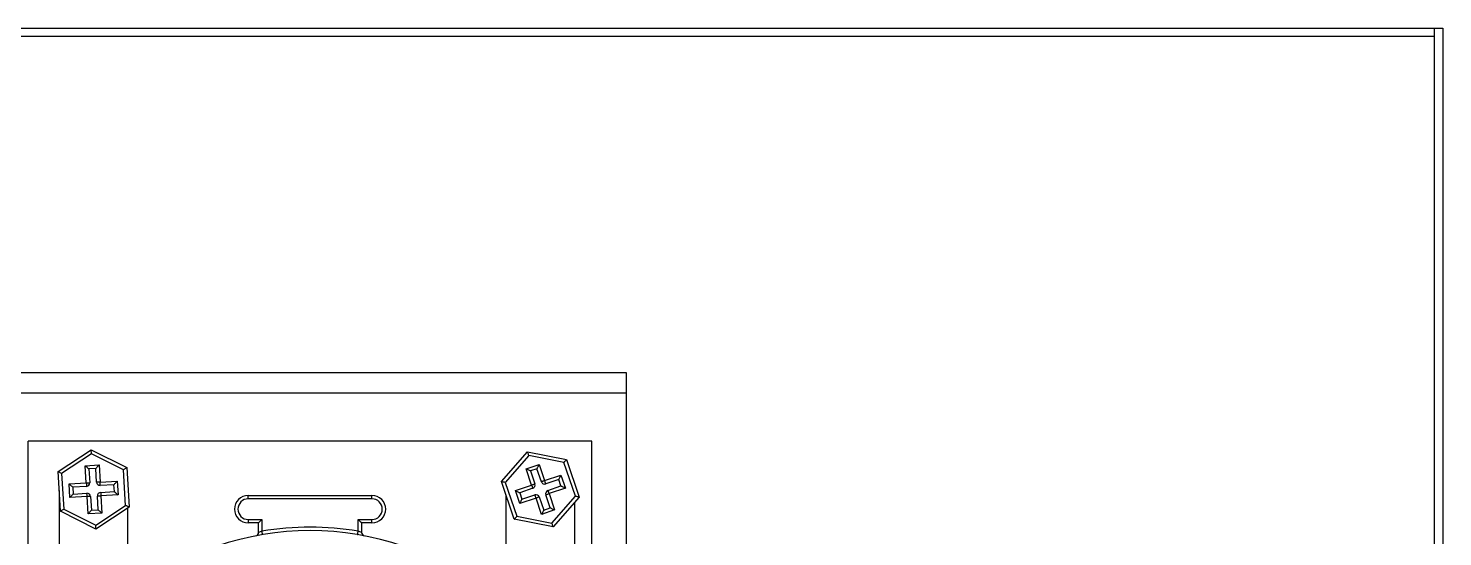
# Model space of a CAD drawing. Header units: millimetres. Extents: x 4754612 to 5801174, y 2368242 to 2777223.
# Drawn here: x 4996116.3 to 4996263.3, y 2613046.9 to 2613099.6 of the extents above; entities that cross this region are included whole.
import ezdxf

# ---------------------------------------------------------------- set-up
doc = ezdxf.new("R2010")
doc.units = ezdxf.units.MM
doc.header["$LTSCALE"] = 1000
doc.layers.add('(주)하나기공-LEADER', color=7, linetype='Continuous')

msp = doc.modelspace()

# ---------------------------------------------------------------- linework, layer by layer
at = {"layer": '(주)하나기공-LEADER', "color": 4}
msp.add_line((4996262.443, 2612974.621), (4996262.443, 2613099.621), dxfattribs=at)
at = {"layer": '(주)하나기공-LEADER', "color": 8, "linetype": 'ByBlock', "lineweight": -2}
for p, q in [((4996178.443, 2613061.764), (4995985.586, 2613061.764)), ((4996116.315, 2613046.05), (4996116.315, 2613056.764)), ((4996174.886, 2613056.764), (4996116.315, 2613056.764)), ((4996174.886, 2613046.05), (4996174.886, 2613056.764)), ((4996119.413, 2613053.611), (4996122.856, 2613055.881)), ((4996122.88, 2613055.469), (4996119.782, 2613053.426)), ((4996122.856, 2613055.881), (4996126.543, 2613054.035)), ((4996126.199, 2613053.808), (4996122.88, 2613055.469)), ((4996165.483, 2613052.564), (4996168.199, 2613055.668)), ((4996168.332, 2613055.277), (4996165.888, 2613052.484)), ((4996168.199, 2613055.668), (4996172.245, 2613054.868)), ((4996171.973, 2613054.558), (4996168.332, 2613055.277)), ((4996122.239, 2613054.217), (4996123.665, 2613054.302)), ((4996122.345, 2613052.435), (4996122.239, 2613054.217)), ((4996123.33, 2613053.925), (4996122.617, 2613053.882)), ((4996122.617, 2613053.882), (4996122.702, 2613052.456)), ((4996123.415, 2613052.498), (4996123.33, 2613053.925)), ((4996123.665, 2613054.302), (4996123.771, 2613052.52)), ((4996126.419, 2613050.103), (4996126.199, 2613053.808)), ((4996126.543, 2613054.035), (4996126.788, 2613049.918)), ((4996168.047, 2613053.9), (4996169.399, 2613054.361)), ((4996168.623, 2613052.21), (4996168.047, 2613053.9)), ((4996169.176, 2613053.908), (4996168.5, 2613053.677)), ((4996169.637, 2613052.556), (4996169.176, 2613053.908)), ((4996169.399, 2613054.361), (4996169.975, 2613052.671)), ((4996173.17, 2613051.044), (4996171.973, 2613054.558)), ((4996172.245, 2613054.868), (4996173.575, 2613050.964)), ((4996119.658, 2613049.494), (4996119.413, 2613053.611)), ((4996119.782, 2613053.426), (4996120.002, 2613049.721)), ((4996120.562, 2613052.329), (4996122.345, 2613052.435)), ((4996120.647, 2613050.903), (4996120.562, 2613052.329)), ((4996123.771, 2613052.52), (4996125.554, 2613052.626)), ((4996125.554, 2613052.626), (4996125.638, 2613051.2)), ((4996166.814, 2613048.661), (4996165.483, 2613052.564)), ((4996165.888, 2613052.484), (4996167.085, 2613048.971)), ((4996168.5, 2613053.677), (4996168.961, 2613052.325)), ((4996169.975, 2613052.671), (4996171.665, 2613053.247)), ((4996171.442, 2613052.793), (4996170.09, 2613052.333)), ((4996171.673, 2613052.117), (4996171.442, 2613052.793)), ((4996171.665, 2613053.247), (4996172.126, 2613051.894)), ((4996119.529, 2613051.658), (4996119.529, 2613046.05)), ((4996122.43, 2613051.009), (4996120.647, 2613050.903)), ((4996122.366, 2613052.078), (4996120.94, 2613051.994)), ((4996120.94, 2613051.994), (4996120.983, 2613051.28)), ((4996120.983, 2613051.28), (4996122.409, 2613051.365)), ((4996122.536, 2613049.226), (4996122.43, 2613051.009)), ((4996122.786, 2613051.03), (4996122.871, 2613049.604)), ((4996123.584, 2613049.646), (4996123.499, 2613051.072)), ((4996125.218, 2613052.248), (4996123.792, 2613052.163)), ((4996123.835, 2613051.45), (4996125.261, 2613051.535)), ((4996125.638, 2613051.2), (4996123.856, 2613051.094)), ((4996123.856, 2613051.094), (4996123.962, 2613049.311)), ((4996125.261, 2613051.535), (4996125.218, 2613052.248)), ((4996139.172, 2613050.78), (4996139.172, 2613051.137)), ((4996139.172, 2613051.137), (4996152.029, 2613051.137)), ((4996152.029, 2613050.78), (4996152.029, 2613051.137)), ((4996165.958, 2613051.172), (4996165.958, 2613046.05)), ((4996166.932, 2613051.634), (4996168.623, 2613052.21)), ((4996167.393, 2613050.282), (4996166.932, 2613051.634)), ((4996168.738, 2613051.872), (4996167.385, 2613051.411)), ((4996167.385, 2613051.411), (4996167.616, 2613050.735)), ((4996169.083, 2613050.858), (4996167.393, 2613050.282)), ((4996167.616, 2613050.735), (4996168.968, 2613051.196)), ((4996169.659, 2613049.167), (4996169.083, 2613050.858)), ((4996169.421, 2613050.973), (4996169.882, 2613049.621)), ((4996170.558, 2613049.851), (4996170.097, 2613051.203)), ((4996170.32, 2613051.657), (4996171.673, 2613052.117)), ((4996172.126, 2613051.894), (4996170.436, 2613051.319)), ((4996170.436, 2613051.319), (4996171.011, 2613049.628)), ((4996170.726, 2613048.251), (4996173.17, 2613051.044)), ((4996173.575, 2613050.964), (4996170.859, 2613047.861)), ((4996123.345, 2613047.648), (4996119.658, 2613049.494)), ((4996120.002, 2613049.721), (4996123.321, 2613048.059)), ((4996122.871, 2613049.604), (4996123.584, 2613049.646)), ((4996123.321, 2613048.059), (4996126.419, 2613050.103)), ((4996126.788, 2613049.918), (4996123.345, 2613047.648)), ((4996126.672, 2613046.05), (4996126.672, 2613049.841)), ((4996152.029, 2613050.78), (4996139.172, 2613050.78)), ((4996171.011, 2613049.628), (4996169.659, 2613049.167)), ((4996169.882, 2613049.621), (4996170.558, 2613049.851)), ((4996173.1, 2613046.05), (4996173.1, 2613050.422)), ((4996123.962, 2613049.311), (4996122.536, 2613049.226)), ((4996139.172, 2613048.637), (4996140.6, 2613048.637)), ((4996139.172, 2613048.637), (4996139.172, 2613048.28)), ((4996140.243, 2613048.28), (4996139.172, 2613048.28)), ((4996140.6, 2613048.637), (4996140.243, 2613048.28)), ((4996140.243, 2613047.293), (4996140.243, 2613048.28)), ((4996140.6, 2613048.637), (4996140.6, 2613047.421)), ((4996150.6, 2613047.421), (4996150.6, 2613048.637)), ((4996150.6, 2613048.637), (4996152.029, 2613048.637)), ((4996150.958, 2613048.28), (4996150.958, 2613047.293)), ((4996152.029, 2613048.28), (4996150.958, 2613048.28)), ((4996152.029, 2613048.28), (4996152.029, 2613048.637)), ((4996170.859, 2613047.861), (4996166.814, 2613048.661)), ((4996167.085, 2613048.971), (4996170.726, 2613048.251))]:
    msp.add_line(p, q, dxfattribs=at)
at = {"layer": '(주)하나기공-LEADER', "color": 4}
msp.add_lwpolyline([(4996262.443, 2613098.764), (4995963.3, 2613098.764), (4995963.3, 2613099.621), (4995963.3, 2613099.621), (4996262.443, 2613099.621)], dxfattribs=at)
msp.add_lwpolyline([(4996263.3, 2613099.621), (4996263.3, 2613099.621), (4996263.3, 2612849.621), (4996227.586, 2612849.621), (4996227.586, 2612856.764), (4996220.443, 2612856.764), (4996220.443, 2612857.621), (4996228.443, 2612857.621), (4996228.443, 2612850.479), (4996262.443, 2612850.479), (4996262.443, 2613099.621), (4996263.3, 2613099.621)], close=True, dxfattribs=at)
at = {"layer": '(주)하나기공-LEADER', "color": 8, "linetype": 'ByBlock', "lineweight": -2}
msp.add_lwpolyline([(4996178.443, 2612958.907), (4995985.586, 2612958.907), (4995985.586, 2613061.764), (4995985.586, 2613063.907), (4996178.443, 2613063.907), (4996178.443, 2613061.764)], close=True, dxfattribs=at)
for points in [[(4996122.88, 2613055.469), (4996122.875, 2613055.55), (4996122.871, 2613055.627), (4996122.866, 2613055.698), (4996122.863, 2613055.76), (4996122.86, 2613055.812), (4996122.857, 2613055.85), (4996122.856, 2613055.873), (4996122.856, 2613055.881)], [(4996168.332, 2613055.277), (4996168.306, 2613055.354), (4996168.281, 2613055.427), (4996168.258, 2613055.494), (4996168.238, 2613055.553), (4996168.221, 2613055.602), (4996168.209, 2613055.638), (4996168.201, 2613055.66), (4996168.199, 2613055.668)], [(4996122.239, 2613054.217), (4996122.313, 2613054.152), (4996122.384, 2613054.089), (4996122.449, 2613054.031), (4996122.506, 2613053.98), (4996122.553, 2613053.939), (4996122.588, 2613053.908), (4996122.609, 2613053.889), (4996122.617, 2613053.882)], [(4996123.665, 2613054.302), (4996123.6, 2613054.229), (4996123.537, 2613054.158), (4996123.479, 2613054.092), (4996123.428, 2613054.035), (4996123.386, 2613053.988), (4996123.355, 2613053.953), (4996123.336, 2613053.932), (4996123.33, 2613053.925)], [(4996126.199, 2613053.808), (4996126.266, 2613053.852), (4996126.331, 2613053.894), (4996126.39, 2613053.934), (4996126.442, 2613053.968), (4996126.485, 2613053.996), (4996126.517, 2613054.017), (4996126.537, 2613054.03), (4996126.543, 2613054.035)], [(4996168.047, 2613053.9), (4996168.135, 2613053.857), (4996168.22, 2613053.815), (4996168.298, 2613053.776), (4996168.367, 2613053.743), (4996168.423, 2613053.715), (4996168.465, 2613053.694), (4996168.491, 2613053.682), (4996168.5, 2613053.677)], [(4996169.399, 2613054.361), (4996169.355, 2613054.273), (4996169.313, 2613054.188), (4996169.275, 2613054.109), (4996169.241, 2613054.041), (4996169.213, 2613053.984), (4996169.193, 2613053.942), (4996169.18, 2613053.916), (4996169.176, 2613053.908)], [(4996171.973, 2613054.558), (4996172.026, 2613054.618), (4996172.077, 2613054.676), (4996172.124, 2613054.73), (4996172.165, 2613054.777), (4996172.199, 2613054.816), (4996172.224, 2613054.844), (4996172.239, 2613054.862), (4996172.245, 2613054.868)], [(4996119.782, 2613053.426), (4996119.71, 2613053.462), (4996119.641, 2613053.497), (4996119.577, 2613053.528), (4996119.521, 2613053.556), (4996119.475, 2613053.579), (4996119.441, 2613053.596), (4996119.42, 2613053.607), (4996119.413, 2613053.611)], [(4996120.562, 2613052.329), (4996120.636, 2613052.263), (4996120.707, 2613052.201), (4996120.772, 2613052.143), (4996120.83, 2613052.092), (4996120.877, 2613052.05), (4996120.911, 2613052.019), (4996120.933, 2613052), (4996120.94, 2613051.994)], [(4996122.345, 2613052.435), (4996122.415, 2613052.439), (4996122.481, 2613052.443), (4996122.543, 2613052.447), (4996122.597, 2613052.45), (4996122.641, 2613052.452), (4996122.674, 2613052.454), (4996122.695, 2613052.456), (4996122.702, 2613052.456)], [(4996122.345, 2613052.435), (4996122.349, 2613052.365), (4996122.353, 2613052.298), (4996122.357, 2613052.237), (4996122.36, 2613052.183), (4996122.363, 2613052.138), (4996122.365, 2613052.105), (4996122.366, 2613052.085), (4996122.366, 2613052.078)], [(4996123.771, 2613052.52), (4996123.702, 2613052.516), (4996123.635, 2613052.512), (4996123.573, 2613052.508), (4996123.519, 2613052.505), (4996123.475, 2613052.502), (4996123.442, 2613052.5), (4996123.421, 2613052.499), (4996123.415, 2613052.498)], [(4996123.792, 2613052.163), (4996123.792, 2613052.17), (4996123.791, 2613052.19), (4996123.789, 2613052.223), (4996123.786, 2613052.268), (4996123.783, 2613052.322), (4996123.779, 2613052.383), (4996123.775, 2613052.45), (4996123.771, 2613052.52)], [(4996125.218, 2613052.248), (4996125.225, 2613052.255), (4996125.244, 2613052.277), (4996125.275, 2613052.312), (4996125.317, 2613052.359), (4996125.367, 2613052.416), (4996125.425, 2613052.481), (4996125.488, 2613052.552), (4996125.554, 2613052.626)], [(4996165.888, 2613052.484), (4996165.809, 2613052.5), (4996165.733, 2613052.515), (4996165.663, 2613052.529), (4996165.602, 2613052.541), (4996165.552, 2613052.551), (4996165.514, 2613052.558), (4996165.491, 2613052.563), (4996165.483, 2613052.564)], [(4996168.623, 2613052.21), (4996168.688, 2613052.232), (4996168.752, 2613052.254), (4996168.81, 2613052.274), (4996168.862, 2613052.291), (4996168.904, 2613052.306), (4996168.935, 2613052.316), (4996168.954, 2613052.323), (4996168.961, 2613052.325)], [(4996169.975, 2613052.671), (4996169.909, 2613052.648), (4996169.845, 2613052.627), (4996169.787, 2613052.607), (4996169.736, 2613052.589), (4996169.694, 2613052.575), (4996169.662, 2613052.564), (4996169.643, 2613052.558), (4996169.637, 2613052.556)], [(4996170.09, 2613052.333), (4996170.088, 2613052.339), (4996170.081, 2613052.358), (4996170.071, 2613052.39), (4996170.056, 2613052.432), (4996170.039, 2613052.483), (4996170.019, 2613052.541), (4996169.997, 2613052.605), (4996169.975, 2613052.671)], [(4996171.442, 2613052.793), (4996171.446, 2613052.802), (4996171.459, 2613052.828), (4996171.48, 2613052.87), (4996171.507, 2613052.926), (4996171.541, 2613052.995), (4996171.58, 2613053.073), (4996171.622, 2613053.158), (4996171.665, 2613053.247)], [(4996120.647, 2613050.903), (4996120.713, 2613050.976), (4996120.776, 2613051.047), (4996120.834, 2613051.113), (4996120.884, 2613051.17), (4996120.926, 2613051.217), (4996120.957, 2613051.252), (4996120.976, 2613051.273), (4996120.983, 2613051.28)], [(4996122.43, 2613051.009), (4996122.426, 2613051.078), (4996122.422, 2613051.145), (4996122.418, 2613051.207), (4996122.415, 2613051.261), (4996122.412, 2613051.305), (4996122.41, 2613051.338), (4996122.409, 2613051.358), (4996122.409, 2613051.365)], [(4996122.786, 2613051.03), (4996122.779, 2613051.03), (4996122.759, 2613051.028), (4996122.726, 2613051.026), (4996122.682, 2613051.024), (4996122.628, 2613051.021), (4996122.566, 2613051.017), (4996122.499, 2613051.013), (4996122.43, 2613051.009)], [(4996123.499, 2613051.072), (4996123.506, 2613051.073), (4996123.527, 2613051.074), (4996123.559, 2613051.076), (4996123.604, 2613051.079), (4996123.658, 2613051.082), (4996123.719, 2613051.086), (4996123.786, 2613051.089), (4996123.856, 2613051.094)], [(4996123.835, 2613051.45), (4996123.835, 2613051.443), (4996123.836, 2613051.423), (4996123.838, 2613051.39), (4996123.841, 2613051.346), (4996123.844, 2613051.292), (4996123.848, 2613051.23), (4996123.852, 2613051.163), (4996123.856, 2613051.094)], [(4996125.261, 2613051.535), (4996125.268, 2613051.529), (4996125.289, 2613051.509), (4996125.324, 2613051.478), (4996125.371, 2613051.437), (4996125.429, 2613051.386), (4996125.494, 2613051.328), (4996125.565, 2613051.265), (4996125.638, 2613051.2)], [(4996166.932, 2613051.634), (4996167.021, 2613051.591), (4996167.106, 2613051.549), (4996167.184, 2613051.51), (4996167.253, 2613051.476), (4996167.309, 2613051.449), (4996167.351, 2613051.428), (4996167.377, 2613051.415), (4996167.385, 2613051.411)], [(4996168.623, 2613052.21), (4996168.645, 2613052.144), (4996168.667, 2613052.081), (4996168.687, 2613052.022), (4996168.704, 2613051.971), (4996168.718, 2613051.929), (4996168.729, 2613051.898), (4996168.735, 2613051.878), (4996168.738, 2613051.872)], [(4996169.083, 2613050.858), (4996169.061, 2613050.924), (4996169.039, 2613050.987), (4996169.019, 2613051.046), (4996169.002, 2613051.097), (4996168.988, 2613051.139), (4996168.977, 2613051.17), (4996168.97, 2613051.189), (4996168.968, 2613051.196)], [(4996169.421, 2613050.973), (4996169.415, 2613050.971), (4996169.396, 2613050.964), (4996169.364, 2613050.954), (4996169.322, 2613050.939), (4996169.271, 2613050.922), (4996169.213, 2613050.902), (4996169.149, 2613050.88), (4996169.083, 2613050.858)], [(4996170.097, 2613051.203), (4996170.104, 2613051.206), (4996170.123, 2613051.212), (4996170.154, 2613051.223), (4996170.196, 2613051.237), (4996170.248, 2613051.255), (4996170.306, 2613051.274), (4996170.37, 2613051.296), (4996170.436, 2613051.319)], [(4996170.32, 2613051.657), (4996170.323, 2613051.65), (4996170.329, 2613051.631), (4996170.34, 2613051.6), (4996170.354, 2613051.558), (4996170.372, 2613051.506), (4996170.391, 2613051.448), (4996170.413, 2613051.384), (4996170.436, 2613051.319)], [(4996171.673, 2613052.117), (4996171.681, 2613052.113), (4996171.707, 2613052.1), (4996171.749, 2613052.08), (4996171.805, 2613052.052), (4996171.874, 2613052.018), (4996171.952, 2613051.98), (4996172.037, 2613051.938), (4996172.126, 2613051.894)], [(4996173.575, 2613050.964), (4996173.568, 2613050.966), (4996173.55, 2613050.969), (4996173.52, 2613050.975), (4996173.48, 2613050.983), (4996173.43, 2613050.993), (4996173.372, 2613051.004), (4996173.308, 2613051.017), (4996173.24, 2613051.03), (4996173.17, 2613051.044)], [(4996119.658, 2613049.494), (4996119.664, 2613049.498), (4996119.684, 2613049.511), (4996119.716, 2613049.532), (4996119.759, 2613049.56), (4996119.811, 2613049.595), (4996119.87, 2613049.634), (4996119.935, 2613049.677), (4996120.002, 2613049.721)], [(4996122.871, 2613049.604), (4996122.865, 2613049.597), (4996122.846, 2613049.575), (4996122.815, 2613049.54), (4996122.773, 2613049.493), (4996122.722, 2613049.436), (4996122.664, 2613049.371), (4996122.601, 2613049.3), (4996122.536, 2613049.226)], [(4996123.584, 2613049.646), (4996123.591, 2613049.64), (4996123.613, 2613049.621), (4996123.648, 2613049.59), (4996123.695, 2613049.548), (4996123.752, 2613049.497), (4996123.817, 2613049.439), (4996123.888, 2613049.376), (4996123.962, 2613049.311)], [(4996126.788, 2613049.918), (4996126.782, 2613049.921), (4996126.766, 2613049.929), (4996126.739, 2613049.943), (4996126.702, 2613049.961), (4996126.656, 2613049.984), (4996126.604, 2613050.01), (4996126.545, 2613050.039), (4996126.483, 2613050.071), (4996126.419, 2613050.103)], [(4996167.393, 2613050.282), (4996167.436, 2613050.37), (4996167.478, 2613050.455), (4996167.517, 2613050.534), (4996167.551, 2613050.602), (4996167.578, 2613050.659), (4996167.599, 2613050.701), (4996167.612, 2613050.726), (4996167.616, 2613050.735)], [(4996169.882, 2613049.621), (4996169.878, 2613049.612), (4996169.865, 2613049.586), (4996169.845, 2613049.544), (4996169.817, 2613049.488), (4996169.783, 2613049.419), (4996169.745, 2613049.341), (4996169.703, 2613049.256), (4996169.659, 2613049.167)], [(4996170.558, 2613049.851), (4996170.567, 2613049.847), (4996170.593, 2613049.834), (4996170.635, 2613049.814), (4996170.691, 2613049.786), (4996170.76, 2613049.752), (4996170.838, 2613049.714), (4996170.923, 2613049.672), (4996171.011, 2613049.628)], [(4996123.345, 2613047.648), (4996123.345, 2613047.656), (4996123.343, 2613047.679), (4996123.341, 2613047.717), (4996123.338, 2613047.768), (4996123.334, 2613047.831), (4996123.33, 2613047.902), (4996123.326, 2613047.979), (4996123.321, 2613048.059)], [(4996150.958, 2613048.28), (4996150.951, 2613048.287), (4996150.93, 2613048.308), (4996150.897, 2613048.341), (4996150.853, 2613048.385), (4996150.799, 2613048.439), (4996150.737, 2613048.501), (4996150.67, 2613048.568), (4996150.6, 2613048.637)], [(4996166.814, 2613048.661), (4996166.819, 2613048.667), (4996166.834, 2613048.684), (4996166.859, 2613048.713), (4996166.893, 2613048.751), (4996166.934, 2613048.798), (4996166.981, 2613048.852), (4996167.032, 2613048.91), (4996167.085, 2613048.971)], [(4996170.859, 2613047.861), (4996170.857, 2613047.868), (4996170.849, 2613047.89), (4996170.837, 2613047.926), (4996170.82, 2613047.975), (4996170.8, 2613048.034), (4996170.777, 2613048.102), (4996170.752, 2613048.175), (4996170.726, 2613048.251)], [(4996140.659, 2613047.069), (4996140.658, 2613047.076), (4996140.655, 2613047.096), (4996140.649, 2613047.128), (4996140.642, 2613047.172), (4996140.633, 2613047.225), (4996140.623, 2613047.286), (4996140.612, 2613047.352), (4996140.6, 2613047.421)], [(4996150.542, 2613047.069), (4996150.543, 2613047.076), (4996150.546, 2613047.096), (4996150.552, 2613047.128), (4996150.559, 2613047.172), (4996150.568, 2613047.225), (4996150.578, 2613047.286), (4996150.589, 2613047.352), (4996150.6, 2613047.421)]]:
    msp.add_lwpolyline(points, dxfattribs=at)
for centre, radius, start, end in [((4996122.345, 2613052.435), 0.357, 273.40405, 3.40405), ((4996123.771, 2613052.52), 0.357, 183.40405, 273.40405), ((4996168.623, 2613052.21), 0.357, 288.81649, 18.81649), ((4996169.975, 2613052.671), 0.357, 198.81649, 288.81649), ((4996122.43, 2613051.009), 0.357, 3.40405, 93.40405), ((4996123.856, 2613051.094), 0.357, 93.40405, 183.40405), ((4996139.172, 2613049.709), 1.429, 90, 270), ((4996152.029, 2613049.709), 1.429, 270, 90), ((4996169.083, 2613050.858), 0.357, 18.81649, 108.81649), ((4996170.436, 2613051.319), 0.357, 108.81649, 198.81649), ((4996139.172, 2613049.709), 1.071, 90, 270), ((4996152.029, 2613049.709), 1.071, 270, 90), ((4996145.6, 2613017.479), 30, 51.83714, 128.16286), ((4996139.886, 2613047.293), 0.357, 280.84982, 0), ((4996143.37, 2613039.136), 8.736, 108.48293, 110.97154), ((4996145.6, 2613017.479), 30.357, 80.51985, 99.48015), ((4996147.845, 2613039.174), 8.695, 69.02264, 71.52288), ((4996151.315, 2613047.293), 0.357, 180, 259.15018)]:
    msp.add_arc(centre, radius, start, end, dxfattribs=at)

doc.saveas('drawing.dxf')
